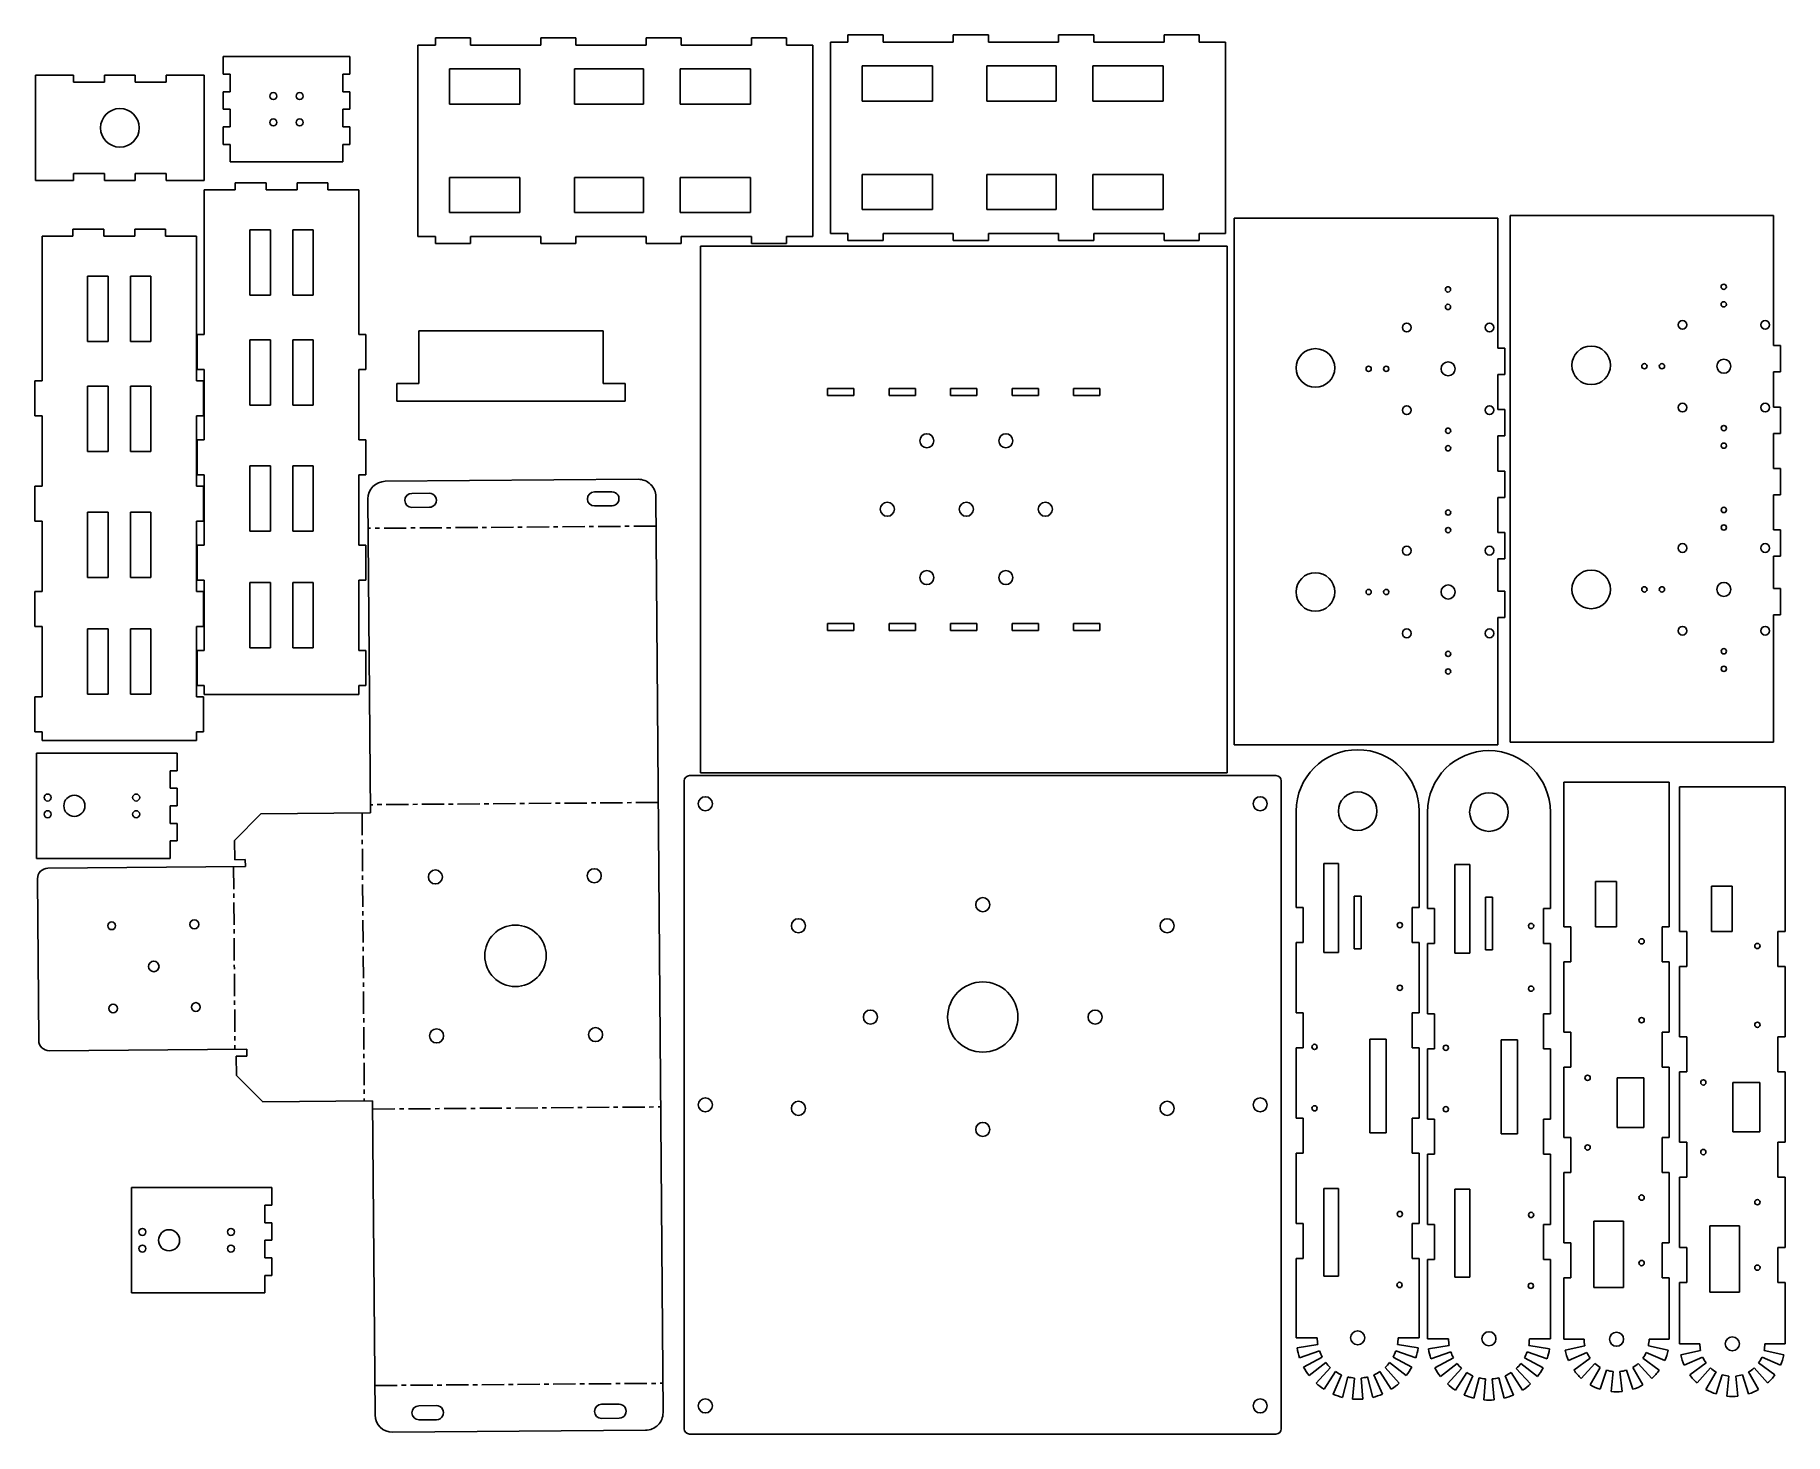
# Model space of a CAD drawing. Header units: millimetres. Extents: x 1 to 998, y 1 to 798.
import ezdxf

# ---------------------------------------------------------------- set-up
doc = ezdxf.new("R2010")
doc.units = ezdxf.units.MM
doc.linetypes.add('CENTERX2', pattern=[20.32, 12.7, -2.54, 2.54, -2.54])

msp = doc.modelspace()

# ---------------------------------------------------------------- linework, layer by layer
at = {"color": 7, "linetype": 'Continuous', "lineweight": 25}
for p, q in [((464.28, 798.14), (464.28, 794.14)), ((484.28, 798.14), (464.28, 798.14)), ((484.28, 794.14), (484.28, 798.14)), ((524.28, 798.14), (524.28, 794.14)), ((544.28, 798.14), (524.28, 798.14)), ((544.28, 794.14), (544.28, 798.14)), ((584.28, 798.14), (584.28, 794.14)), ((604.28, 798.14), (584.28, 798.14)), ((604.28, 794.14), (604.28, 798.14)), ((644.28, 798.14), (644.28, 794.14)), ((664.28, 798.14), (644.28, 798.14)), ((664.28, 794.14), (664.28, 798.14)), ((219.32, 792.44), (219.32, 683.44)), ((229.32, 792.44), (219.32, 792.44)), ((229.32, 796.44), (229.32, 792.44)), ((249.32, 796.44), (229.32, 796.44)), ((249.32, 792.44), (249.32, 796.44)), ((289.32, 792.44), (249.32, 792.44)), ((289.32, 796.44), (289.32, 792.44)), ((309.32, 796.44), (289.32, 796.44)), ((309.32, 792.44), (309.32, 796.44)), ((349.32, 792.44), (309.32, 792.44)), ((349.32, 796.44), (349.32, 792.44)), ((369.32, 796.44), (349.32, 796.44)), ((369.32, 792.44), (369.32, 796.44)), ((409.32, 792.44), (369.32, 792.44)), ((409.32, 796.44), (409.32, 792.44)), ((429.32, 796.44), (409.32, 796.44)), ((429.32, 792.44), (429.32, 796.44)), ((444.32, 792.44), (429.32, 792.44)), ((444.32, 683.44), (444.32, 792.44)), ((454.28, 794.14), (454.28, 685.14)), ((464.28, 794.14), (454.28, 794.14)), ((524.28, 794.14), (484.28, 794.14)), ((584.28, 794.14), (544.28, 794.14)), ((644.28, 794.14), (604.28, 794.14)), ((679.28, 794.14), (664.28, 794.14)), ((679.28, 685.14), (679.28, 794.14)), ((180.53, 785.85), (108.53, 785.85)), ((108.53, 785.85), (108.53, 775.85)), ((180.53, 775.85), (180.53, 785.85)), ((277.45, 778.83), (237.45, 778.83)), ((237.45, 778.83), (237.45, 758.83)), ((277.45, 758.83), (277.45, 778.83)), ((347.85, 778.83), (308.5, 778.83)), ((308.5, 778.83), (308.5, 758.83)), ((347.85, 758.83), (347.85, 778.83)), ((408.75, 778.83), (368.72, 778.83)), ((368.72, 778.83), (368.72, 758.83)), ((408.75, 758.83), (408.75, 778.83)), ((512.42, 780.53), (472.42, 780.53)), ((472.42, 780.53), (472.42, 760.53)), ((512.42, 760.53), (512.42, 780.53)), ((582.81, 780.53), (543.46, 780.53)), ((543.46, 780.53), (543.46, 760.53)), ((582.81, 760.53), (582.81, 780.53)), ((643.71, 780.53), (603.69, 780.53)), ((603.69, 780.53), (603.69, 760.53)), ((643.71, 760.53), (643.71, 780.53)), ((1.65, 775.25), (1.65, 715.25)), ((1.65, 775.25), (23.25, 775.25)), ((23.25, 771.25), (23.25, 775.25)), ((40.85, 771.25), (23.25, 771.25)), ((40.85, 775.25), (40.85, 771.25)), ((40.85, 775.25), (58.45, 775.25)), ((58.45, 771.25), (58.45, 775.25)), ((76.05, 771.25), (58.45, 771.25)), ((76.05, 775.25), (76.05, 771.25)), ((76.05, 775.25), (97.65, 775.25)), ((97.65, 775.25), (97.65, 715.25)), ((108.53, 775.85), (112.53, 775.85)), ((112.53, 775.85), (112.53, 765.85)), ((176.53, 775.85), (180.53, 775.85)), ((176.53, 765.85), (176.53, 775.85)), ((108.53, 765.85), (108.53, 755.85)), ((112.53, 765.85), (108.53, 765.85)), ((180.53, 765.85), (176.53, 765.85)), ((180.53, 755.85), (180.53, 765.85)), ((237.45, 758.83), (277.45, 758.83)), ((308.5, 758.83), (347.85, 758.83)), ((368.72, 758.83), (408.75, 758.83)), ((472.42, 760.53), (512.42, 760.53)), ((543.46, 760.53), (582.81, 760.53)), ((603.69, 760.53), (643.71, 760.53)), ((108.53, 755.85), (112.53, 755.85)), ((112.53, 755.85), (112.53, 745.85)), ((176.53, 755.85), (180.53, 755.85)), ((176.53, 745.85), (176.53, 755.85)), ((108.53, 745.85), (108.53, 735.85)), ((112.53, 745.85), (108.53, 745.85)), ((180.53, 745.85), (176.53, 745.85)), ((180.53, 735.85), (180.53, 745.85)), ((108.53, 735.85), (112.53, 735.85)), ((112.53, 735.85), (112.53, 725.85)), ((176.53, 735.85), (180.53, 735.85)), ((176.53, 725.85), (176.53, 735.85)), ((40.85, 719.25), (23.25, 719.25)), ((23.25, 715.25), (23.25, 719.25)), ((40.85, 715.25), (40.85, 719.25)), ((76.05, 719.25), (58.45, 719.25)), ((58.45, 719.25), (58.45, 715.25)), ((76.05, 715.25), (76.05, 719.25)), ((112.53, 725.85), (176.53, 725.85)), ((512.42, 718.75), (472.42, 718.75)), ((472.42, 718.75), (472.42, 698.75)), ((512.42, 698.75), (512.42, 718.75)), ((582.81, 718.75), (543.46, 718.75)), ((543.46, 718.75), (543.46, 698.75)), ((582.81, 698.75), (582.81, 718.75)), ((643.71, 718.75), (603.69, 718.75)), ((603.69, 718.75), (603.69, 698.75)), ((643.71, 698.75), (643.71, 718.75)), ((1.65, 715.25), (23.25, 715.25)), ((40.85, 715.25), (58.45, 715.25)), ((76.05, 715.25), (97.65, 715.25)), ((97.73, 709.93), (97.73, 627.59)), ((115.33, 709.93), (97.73, 709.93)), ((115.33, 713.93), (115.33, 709.93)), ((132.93, 713.93), (115.33, 713.93)), ((132.93, 709.93), (132.93, 713.93)), ((150.53, 709.93), (132.93, 709.93)), ((150.53, 713.93), (150.53, 709.93)), ((168.13, 713.93), (150.53, 713.93)), ((168.13, 709.93), (168.13, 713.93)), ((185.73, 709.93), (168.13, 709.93)), ((185.73, 627.59), (185.73, 709.93)), ((277.45, 717.06), (237.45, 717.06)), ((237.45, 717.06), (237.45, 697.06)), ((277.45, 697.06), (277.45, 717.06)), ((347.85, 717.06), (308.5, 717.06)), ((308.5, 717.06), (308.5, 697.06)), ((347.85, 697.06), (347.85, 717.06)), ((408.75, 717.06), (368.72, 717.06)), ((368.72, 717.06), (368.72, 697.06)), ((408.75, 697.06), (408.75, 717.06)), ((472.42, 698.75), (512.42, 698.75)), ((543.46, 698.75), (582.81, 698.75)), ((603.69, 698.75), (643.71, 698.75)), ((237.45, 697.06), (277.45, 697.06)), ((308.5, 697.06), (347.85, 697.06)), ((368.72, 697.06), (408.75, 697.06)), ((684.32, 693.9), (684.32, 393.9)), ((834.32, 693.9), (684.32, 693.9)), ((834.32, 619.76), (834.32, 693.9)), ((841.36, 695.39), (841.36, 395.39)), ((991.36, 695.39), (841.36, 695.39)), ((991.36, 621.25), (991.36, 695.39)), ((5.31, 683.58), (5.31, 601.24)), ((22.91, 683.58), (5.31, 683.58)), ((22.91, 687.58), (22.91, 683.58)), ((40.51, 687.58), (22.91, 687.58)), ((40.51, 683.58), (40.51, 687.58)), ((58.11, 683.58), (40.51, 683.58)), ((58.11, 687.58), (58.11, 683.58)), ((75.71, 687.58), (58.11, 687.58)), ((75.71, 683.58), (75.71, 687.58)), ((93.31, 683.58), (75.71, 683.58)), ((93.31, 601.24), (93.31, 683.58)), ((135.39, 687.19), (123.71, 687.19)), ((123.71, 687.19), (123.71, 649.95)), ((135.39, 649.95), (135.39, 687.19)), ((148.07, 687.19), (148.07, 649.95)), ((159.75, 687.19), (148.07, 687.19)), ((159.75, 649.95), (159.75, 687.19)), ((219.32, 683.44), (229.32, 683.44)), ((229.32, 683.44), (229.32, 679.44)), ((229.32, 679.44), (249.32, 679.44)), ((249.32, 683.44), (289.32, 683.44)), ((249.32, 679.44), (249.32, 683.44)), ((289.32, 683.44), (289.32, 679.44)), ((289.32, 679.44), (309.32, 679.44)), ((309.32, 683.44), (349.32, 683.44)), ((309.32, 679.44), (309.32, 683.44)), ((349.32, 683.44), (349.32, 679.44)), ((349.32, 679.44), (369.32, 679.44)), ((369.32, 683.44), (409.32, 683.44)), ((369.32, 679.44), (369.32, 683.44)), ((680.23, 677.87), (380.23, 677.87)), ((380.23, 677.87), (380.23, 377.87)), ((409.32, 683.44), (409.32, 679.44)), ((409.32, 679.44), (429.32, 679.44)), ((429.32, 683.44), (444.32, 683.44)), ((429.32, 679.44), (429.32, 683.44)), ((454.28, 685.14), (464.28, 685.14)), ((464.28, 685.14), (464.28, 681.14)), ((464.28, 681.14), (484.28, 681.14)), ((484.28, 685.14), (524.28, 685.14)), ((484.28, 681.14), (484.28, 685.14)), ((524.28, 685.14), (524.28, 681.14)), ((524.28, 681.14), (544.28, 681.14)), ((544.28, 685.14), (584.28, 685.14)), ((544.28, 681.14), (544.28, 685.14)), ((584.28, 685.14), (584.28, 681.14)), ((584.28, 681.14), (604.28, 681.14)), ((604.28, 685.14), (644.28, 685.14)), ((604.28, 681.14), (604.28, 685.14)), ((644.28, 685.14), (644.28, 681.14)), ((644.28, 681.14), (664.28, 681.14)), ((664.28, 685.14), (679.28, 685.14)), ((664.28, 681.14), (664.28, 685.14)), ((680.23, 377.87), (680.23, 677.87)), ((42.97, 660.84), (31.3, 660.84)), ((31.3, 660.84), (31.3, 623.6)), ((42.97, 623.6), (42.97, 660.84)), ((55.65, 660.84), (55.65, 623.6)), ((67.33, 660.84), (55.65, 660.84)), ((67.33, 623.6), (67.33, 660.84)), ((123.71, 649.95), (135.39, 649.95)), ((148.07, 649.95), (159.75, 649.95)), ((219.95, 629.66), (219.95, 599.66)), ((324.95, 629.66), (219.95, 629.66)), ((324.95, 599.66), (324.95, 629.66)), ((31.3, 623.6), (42.97, 623.6)), ((55.65, 623.6), (67.33, 623.6)), ((93.73, 627.59), (93.73, 607.59)), ((97.73, 627.59), (93.73, 627.59)), ((135.39, 624.52), (123.71, 624.52)), ((123.71, 624.52), (123.71, 587.28)), ((135.39, 587.28), (135.39, 624.52)), ((148.07, 624.52), (148.07, 587.28)), ((159.75, 624.52), (148.07, 624.52)), ((159.75, 587.28), (159.75, 624.52)), ((189.73, 627.59), (185.73, 627.59)), ((189.73, 607.59), (189.73, 627.59)), ((838.32, 619.76), (834.32, 619.76)), ((838.32, 604.76), (838.32, 619.76)), ((995.36, 621.25), (991.36, 621.25)), ((995.36, 606.25), (995.36, 621.25)), ((1.31, 601.24), (1.31, 581.24)), ((5.31, 601.24), (1.31, 601.24)), ((42.97, 598.17), (31.3, 598.17)), ((31.3, 598.17), (31.3, 560.93)), ((42.97, 560.93), (42.97, 598.17)), ((55.65, 598.17), (55.65, 560.93)), ((67.33, 598.17), (55.65, 598.17)), ((67.33, 560.93), (67.33, 598.17)), ((97.31, 601.24), (93.31, 601.24)), ((93.73, 607.59), (97.73, 607.59)), ((97.31, 581.24), (97.31, 601.24)), ((97.73, 607.59), (97.73, 567.59)), ((185.73, 607.59), (189.73, 607.59)), ((185.73, 567.59), (185.73, 607.59)), ((219.95, 599.66), (207.45, 599.66)), ((207.45, 599.66), (207.45, 589.66)), ((337.45, 599.66), (324.95, 599.66)), ((337.45, 589.66), (337.45, 599.66)), ((834.32, 604.76), (838.32, 604.76)), ((834.32, 584.76), (834.32, 604.76)), ((991.36, 606.25), (995.36, 606.25)), ((991.36, 586.25), (991.36, 606.25)), ((207.45, 589.66), (337.45, 589.66)), ((467.73, 596.87), (452.73, 596.87)), ((452.73, 596.87), (452.73, 592.87)), ((452.73, 592.87), (467.73, 592.87)), ((467.73, 592.87), (467.73, 596.87)), ((502.73, 596.87), (487.73, 596.87)), ((487.73, 596.87), (487.73, 592.87)), ((487.73, 592.87), (502.73, 592.87)), ((502.73, 592.87), (502.73, 596.87)), ((537.73, 596.87), (522.73, 596.87)), ((522.73, 596.87), (522.73, 592.87)), ((522.73, 592.87), (537.73, 592.87)), ((537.73, 592.87), (537.73, 596.87)), ((572.73, 596.87), (557.73, 596.87)), ((557.73, 596.87), (557.73, 592.87)), ((557.73, 592.87), (572.73, 592.87)), ((572.73, 592.87), (572.73, 596.87)), ((607.73, 596.87), (592.73, 596.87)), ((592.73, 596.87), (592.73, 592.87)), ((592.73, 592.87), (607.73, 592.87)), ((607.73, 592.87), (607.73, 596.87)), ((1.31, 581.24), (5.31, 581.24)), ((5.31, 581.24), (5.31, 541.24)), ((93.31, 581.24), (97.31, 581.24)), ((93.31, 541.24), (93.31, 581.24)), ((123.71, 587.28), (135.39, 587.28)), ((148.07, 587.28), (159.75, 587.28)), ((838.32, 584.76), (834.32, 584.76)), ((838.32, 569.76), (838.32, 584.76)), ((995.36, 586.25), (991.36, 586.25)), ((995.36, 571.25), (995.36, 586.25)), ((834.32, 569.76), (838.32, 569.76)), ((834.32, 549.76), (834.32, 569.76)), ((991.36, 571.25), (995.36, 571.25)), ((991.36, 551.25), (991.36, 571.25)), ((31.3, 560.93), (42.97, 560.93)), ((55.65, 560.93), (67.33, 560.93)), ((93.73, 567.59), (93.73, 547.59)), ((97.73, 567.59), (93.73, 567.59)), ((189.73, 567.59), (185.73, 567.59)), ((189.73, 547.59), (189.73, 567.59)), ((135.39, 552.75), (123.71, 552.75)), ((123.71, 552.75), (123.71, 515.51)), ((135.39, 515.51), (135.39, 552.75)), ((148.07, 552.75), (148.07, 515.51)), ((159.75, 552.75), (148.07, 552.75)), ((159.75, 515.51), (159.75, 552.75)), ((838.32, 549.76), (834.32, 549.76)), ((838.32, 534.76), (838.32, 549.76)), ((995.36, 551.25), (991.36, 551.25)), ((995.36, 536.25), (995.36, 551.25)), ((1.31, 541.24), (1.31, 521.24)), ((5.31, 541.24), (1.31, 541.24)), ((97.31, 541.24), (93.31, 541.24)), ((93.73, 547.59), (97.73, 547.59)), ((97.31, 521.24), (97.31, 541.24)), ((97.73, 547.59), (97.73, 507.59)), ((185.73, 547.59), (189.73, 547.59)), ((185.73, 507.59), (185.73, 547.59)), ((200.81, 543.94), (344.81, 545.07)), ((192.29, 355.02), (190.89, 533.86)), ((225.86, 537.13), (215.86, 537.06)), ((215.93, 529.06), (225.93, 529.13)), ((329.86, 537.95), (319.86, 537.87)), ((319.92, 529.87), (329.92, 529.95)), ((358.97, 13.46), (354.88, 535.15)), ((834.32, 534.76), (838.32, 534.76)), ((834.32, 514.76), (834.32, 534.76)), ((991.36, 536.25), (995.36, 536.25)), ((991.36, 516.25), (991.36, 536.25)), ((1.31, 521.24), (5.31, 521.24)), ((5.31, 521.24), (5.31, 481.24)), ((42.97, 526.4), (31.3, 526.4)), ((31.3, 526.4), (31.3, 489.16)), ((42.97, 489.16), (42.97, 526.4)), ((55.65, 526.4), (55.65, 489.16)), ((67.33, 526.4), (55.65, 526.4)), ((67.33, 489.16), (67.33, 526.4)), ((93.31, 521.24), (97.31, 521.24)), ((93.31, 481.24), (93.31, 521.24)), ((123.71, 515.51), (135.39, 515.51)), ((148.07, 515.51), (159.75, 515.51)), ((838.32, 514.76), (834.32, 514.76)), ((838.32, 499.76), (838.32, 514.76)), ((995.36, 516.25), (991.36, 516.25)), ((995.36, 501.25), (995.36, 516.25)), ((93.73, 507.59), (93.73, 487.59)), ((97.73, 507.59), (93.73, 507.59)), ((189.73, 507.59), (185.73, 507.59)), ((189.73, 487.59), (189.73, 507.59)), ((834.32, 499.76), (838.32, 499.76)), ((834.32, 481.4), (834.32, 499.76)), ((991.36, 501.25), (995.36, 501.25)), ((991.36, 482.89), (991.36, 501.25)), ((31.3, 489.16), (42.97, 489.16)), ((55.65, 489.16), (67.33, 489.16)), ((1.31, 481.24), (1.31, 461.24)), ((5.31, 481.24), (1.31, 481.24)), ((97.31, 481.24), (93.31, 481.24)), ((93.73, 487.59), (97.73, 487.59)), ((97.31, 461.24), (97.31, 481.24)), ((97.73, 487.59), (97.73, 447.59)), ((135.39, 486.32), (123.71, 486.32)), ((123.71, 486.32), (123.71, 449.08)), ((135.39, 449.08), (135.39, 486.32)), ((148.07, 486.32), (148.07, 449.08)), ((159.75, 486.32), (148.07, 486.32)), ((159.75, 449.08), (159.75, 486.32)), ((185.73, 487.59), (189.73, 487.59)), ((185.73, 447.59), (185.73, 487.59)), ((838.32, 481.4), (834.32, 481.4)), ((838.32, 466.4), (838.32, 481.4)), ((995.36, 482.89), (991.36, 482.89)), ((995.36, 467.89), (995.36, 482.89)), ((1.31, 461.24), (5.31, 461.24)), ((5.31, 461.24), (5.31, 421.24)), ((42.97, 459.97), (31.3, 459.97)), ((31.3, 459.97), (31.3, 422.73)), ((42.97, 422.73), (42.97, 459.97)), ((55.65, 459.97), (55.65, 422.73)), ((67.33, 459.97), (55.65, 459.97)), ((67.33, 422.73), (67.33, 459.97)), ((93.31, 461.24), (97.31, 461.24)), ((93.31, 421.24), (93.31, 461.24)), ((467.73, 462.87), (452.73, 462.87)), ((452.73, 462.87), (452.73, 458.87)), ((452.73, 458.87), (467.73, 458.87)), ((467.73, 458.87), (467.73, 462.87)), ((502.73, 462.87), (487.73, 462.87)), ((487.73, 462.87), (487.73, 458.87)), ((487.73, 458.87), (502.73, 458.87)), ((502.73, 458.87), (502.73, 462.87)), ((537.73, 462.87), (522.73, 462.87)), ((522.73, 462.87), (522.73, 458.87)), ((522.73, 458.87), (537.73, 458.87)), ((537.73, 458.87), (537.73, 462.87)), ((572.73, 462.87), (557.73, 462.87)), ((557.73, 462.87), (557.73, 458.87)), ((557.73, 458.87), (572.73, 458.87)), ((572.73, 458.87), (572.73, 462.87)), ((607.73, 462.87), (592.73, 462.87)), ((592.73, 462.87), (592.73, 458.87)), ((592.73, 458.87), (607.73, 458.87)), ((607.73, 458.87), (607.73, 462.87)), ((834.32, 466.4), (838.32, 466.4)), ((834.32, 393.9), (834.32, 466.4)), ((991.36, 467.89), (995.36, 467.89)), ((991.36, 395.39), (991.36, 467.89)), ((123.71, 449.08), (135.39, 449.08)), ((148.07, 449.08), (159.75, 449.08)), ((93.73, 447.59), (93.73, 427.59)), ((97.73, 447.59), (93.73, 447.59)), ((189.73, 447.59), (185.73, 447.59)), ((189.73, 427.59), (189.73, 447.59)), ((1.31, 421.24), (1.31, 401.24)), ((5.31, 421.24), (1.31, 421.24)), ((31.3, 422.73), (42.97, 422.73)), ((55.65, 422.73), (67.33, 422.73)), ((97.31, 421.24), (93.31, 421.24)), ((93.73, 427.59), (97.73, 427.59)), ((97.31, 401.24), (97.31, 421.24)), ((97.73, 427.59), (97.73, 422.59)), ((97.73, 422.59), (185.73, 422.59)), ((185.73, 427.59), (189.73, 427.59)), ((185.73, 422.59), (185.73, 427.59)), ((1.31, 401.24), (5.31, 401.24)), ((5.31, 401.24), (5.31, 396.24)), ((93.31, 401.24), (97.31, 401.24)), ((93.31, 396.24), (93.31, 401.24)), ((2.24, 389.07), (2.24, 329.07)), ((82.24, 389.07), (2.24, 389.07)), ((5.31, 396.24), (93.31, 396.24)), ((82.24, 379.07), (82.24, 389.07)), ((684.32, 393.9), (834.32, 393.9)), ((841.36, 395.39), (991.36, 395.39)), ((78.24, 379.07), (82.24, 379.07)), ((78.24, 369.07), (78.24, 379.07)), ((82.24, 369.07), (78.24, 369.07)), ((82.24, 359.07), (82.24, 369.07)), ((371.06, 373.28), (371.06, 4.28)), ((708.06, 376.28), (374.06, 376.28)), ((380.23, 377.87), (680.23, 377.87)), ((711.06, 4.28), (711.06, 373.28)), ((872.02, 372.54), (872.02, 290.2)), ((932.02, 372.54), (872.02, 372.54)), ((932.02, 372.54), (932.02, 290.2)), ((937.94, 369.91), (937.94, 287.57)), ((997.94, 369.91), (937.94, 369.91)), ((997.94, 369.91), (997.94, 287.57)), ((78.24, 359.07), (82.24, 359.07)), ((78.24, 349.07), (78.24, 359.07)), ((82.24, 349.07), (78.24, 349.07)), ((82.24, 339.06), (82.24, 349.07)), ((129.87, 354.53), (114.99, 339.41)), ((129.87, 354.53), (192.29, 355.02)), ((719.58, 356.06), (719.58, 301.18)), ((789.58, 301.18), (789.58, 356.06)), ((794.35, 355.55), (794.35, 300.67)), ((864.35, 300.67), (864.35, 355.55)), ((78.24, 339.06), (82.24, 339.06)), ((78.24, 329.07), (78.24, 339.06)), ((114.99, 339.41), (115.07, 328.41)), ((2.24, 329.07), (78.24, 329.07)), ((8.68, 323.58), (121.1, 324.46)), ((115.07, 328.41), (121.07, 328.46)), ((121.07, 328.46), (121.1, 324.46)), ((743.74, 326.18), (735.23, 326.18)), ((735.23, 326.18), (735.23, 275.59)), ((743.74, 275.59), (743.74, 326.18)), ((818.5, 325.67), (809.99, 325.67)), ((809.99, 325.67), (809.99, 275.08)), ((818.5, 275.08), (818.5, 325.67)), ((2.73, 317.53), (3.45, 225.53)), ((890.1, 315.89), (890.1, 290.2)), ((890.1, 315.89), (902.02, 315.89)), ((902.02, 315.89), (902.02, 290.2)), ((956.01, 313.26), (956.01, 287.57)), ((956.01, 313.26), (967.94, 313.26)), ((967.94, 313.26), (967.94, 287.57)), ((719.58, 301.18), (723.58, 301.18)), ((723.58, 301.18), (723.58, 281.18)), ((752.58, 307.56), (752.58, 277.56)), ((756.58, 307.56), (752.58, 307.56)), ((756.58, 277.56), (756.58, 307.56)), ((785.58, 301.18), (789.58, 301.18)), ((785.58, 281.18), (785.58, 301.18)), ((794.35, 300.67), (798.35, 300.67)), ((798.35, 300.67), (798.35, 280.67)), ((827.35, 307.05), (827.35, 277.05)), ((831.35, 307.05), (827.35, 307.05)), ((831.35, 277.05), (831.35, 307.05)), ((860.35, 300.67), (864.35, 300.67)), ((860.35, 280.67), (860.35, 300.67)), ((872.02, 290.2), (876.02, 290.2)), ((876.02, 290.2), (876.02, 270.2)), ((890.1, 290.2), (902.02, 290.2)), ((932.02, 290.2), (928.02, 290.2)), ((928.02, 290.2), (928.02, 270.2)), ((723.58, 281.18), (719.58, 281.18)), ((719.58, 281.18), (719.58, 241.18)), ((789.58, 281.18), (785.58, 281.18)), ((789.58, 241.18), (789.58, 281.18)), ((798.35, 280.67), (794.35, 280.67)), ((794.35, 280.67), (794.35, 240.67)), ((864.35, 280.67), (860.35, 280.67)), ((864.35, 240.67), (864.35, 280.67)), ((937.94, 287.57), (941.94, 287.57)), ((941.94, 287.57), (941.94, 267.57)), ((956.01, 287.57), (967.94, 287.57)), ((997.94, 287.57), (993.94, 287.57)), ((993.94, 287.57), (993.94, 267.57)), ((735.23, 275.59), (743.74, 275.59)), ((752.58, 277.56), (756.58, 277.56)), ((809.99, 275.08), (818.5, 275.08)), ((827.35, 277.05), (831.35, 277.05)), ((872.02, 270.2), (872.02, 230.2)), ((876.02, 270.2), (872.02, 270.2)), ((928.02, 270.2), (932.02, 270.2)), ((932.02, 270.2), (932.02, 230.2)), ((937.94, 267.57), (937.94, 227.57)), ((941.94, 267.57), (937.94, 267.57)), ((993.94, 267.57), (997.94, 267.57)), ((997.94, 267.57), (997.94, 227.57)), ((719.58, 241.18), (723.58, 241.18)), ((723.58, 241.18), (723.58, 221.18)), ((785.58, 241.18), (789.58, 241.18)), ((785.58, 221.18), (785.58, 241.18)), ((794.35, 240.67), (798.35, 240.67)), ((798.35, 240.67), (798.35, 220.67)), ((860.35, 240.67), (864.35, 240.67)), ((860.35, 220.67), (860.35, 240.67)), ((876.02, 230.2), (872.02, 230.2)), ((876.02, 230.2), (876.02, 210.2)), ((928.02, 230.2), (932.02, 230.2)), ((928.02, 230.2), (928.02, 210.2)), ((121.92, 220.46), (9.5, 219.58)), ((121.92, 220.46), (121.95, 216.46)), ((719.58, 221.18), (719.58, 181.18)), ((723.58, 221.18), (719.58, 221.18)), ((770.81, 226.26), (761.44, 226.26)), ((761.44, 226.26), (761.44, 172.75)), ((770.81, 172.75), (770.81, 226.26)), ((789.58, 221.18), (785.58, 221.18)), ((789.58, 181.18), (789.58, 221.18)), ((794.35, 220.67), (794.35, 180.67)), ((798.35, 220.67), (794.35, 220.67)), ((845.57, 225.75), (836.21, 225.75)), ((836.21, 225.75), (836.21, 172.25)), ((845.57, 172.25), (845.57, 225.75)), ((864.35, 220.67), (860.35, 220.67)), ((864.35, 180.67), (864.35, 220.67)), ((941.94, 227.57), (937.94, 227.57)), ((941.94, 227.57), (941.94, 207.57)), ((993.94, 227.57), (997.94, 227.57)), ((993.94, 227.57), (993.94, 207.57)), ((121.95, 216.46), (115.95, 216.41)), ((115.95, 216.41), (116.04, 205.41)), ((872.02, 210.2), (872.02, 170.2)), ((876.02, 210.2), (872.02, 210.2)), ((928.02, 210.2), (932.02, 210.2)), ((932.02, 210.2), (932.02, 170.2)), ((116.04, 205.41), (131.15, 190.53)), ((917.62, 204.16), (902.35, 204.16)), ((902.35, 175.94), (902.35, 204.16)), ((917.62, 175.94), (917.62, 204.16)), ((937.94, 207.57), (937.94, 167.57)), ((941.94, 207.57), (937.94, 207.57)), ((983.53, 201.53), (968.27, 201.53)), ((968.27, 173.31), (968.27, 201.53)), ((983.53, 173.31), (983.53, 201.53)), ((993.94, 207.57), (997.94, 207.57)), ((997.94, 207.57), (997.94, 167.57)), ((193.58, 191.02), (131.15, 190.53)), ((194.98, 12.18), (193.58, 191.02)), ((719.58, 181.18), (723.58, 181.18)), ((723.58, 181.18), (723.58, 161.18)), ((785.58, 181.18), (789.58, 181.18)), ((785.58, 161.18), (785.58, 181.18)), ((794.35, 180.67), (798.35, 180.67)), ((798.35, 180.67), (798.35, 160.67)), ((860.35, 180.67), (864.35, 180.67)), ((860.35, 160.67), (860.35, 180.67)), ((761.44, 172.75), (770.81, 172.75)), ((836.21, 172.25), (845.57, 172.25)), ((876.02, 170.2), (872.02, 170.2)), ((876.02, 170.2), (876.02, 150.2)), ((917.62, 175.94), (902.35, 175.94)), ((928.02, 170.2), (932.02, 170.2)), ((928.02, 170.2), (928.02, 150.2)), ((983.53, 173.31), (968.27, 173.31)), ((719.58, 161.18), (719.58, 121.18)), ((723.58, 161.18), (719.58, 161.18)), ((789.58, 161.18), (785.58, 161.18)), ((789.58, 121.18), (789.58, 161.18)), ((794.35, 160.67), (794.35, 120.67)), ((798.35, 160.67), (794.35, 160.67)), ((864.35, 160.67), (860.35, 160.67)), ((864.35, 120.67), (864.35, 160.67)), ((941.94, 167.57), (937.94, 167.57)), ((941.94, 167.57), (941.94, 147.57)), ((993.94, 167.57), (997.94, 167.57)), ((993.94, 167.57), (993.94, 147.57)), ((872.02, 150.2), (872.02, 110.2)), ((876.02, 150.2), (872.02, 150.2)), ((928.02, 150.2), (932.02, 150.2)), ((932.02, 150.2), (932.02, 110.2)), ((56.19, 141.63), (56.19, 81.63)), ((136.19, 141.63), (56.19, 141.63)), ((136.19, 131.63), (136.19, 141.63)), ((743.74, 141.18), (735.23, 141.18)), ((735.23, 141.18), (735.23, 91.2)), ((743.74, 91.2), (743.74, 141.18)), ((818.5, 140.67), (809.99, 140.67)), ((809.99, 140.67), (809.99, 90.7)), ((818.5, 90.7), (818.5, 140.67)), ((937.94, 147.57), (937.94, 107.57)), ((941.94, 147.57), (937.94, 147.57)), ((993.94, 147.57), (997.94, 147.57)), ((997.94, 147.57), (997.94, 107.57)), ((132.19, 131.63), (136.19, 131.63)), ((132.19, 121.63), (132.19, 131.63)), ((136.19, 121.63), (132.19, 121.63)), ((136.19, 111.63), (136.19, 121.63)), ((719.58, 121.18), (723.58, 121.18)), ((723.58, 121.18), (723.58, 101.18)), ((785.58, 121.18), (789.58, 121.18)), ((785.58, 101.18), (785.58, 121.18)), ((794.35, 120.67), (798.35, 120.67)), ((798.35, 120.67), (798.35, 100.67)), ((860.35, 120.67), (864.35, 120.67)), ((860.35, 100.67), (860.35, 120.67)), ((889.15, 122.43), (889.15, 84.71)), ((889.15, 122.43), (906.02, 122.43)), ((906.02, 122.43), (906.02, 84.71)), ((955.06, 119.8), (955.06, 82.08)), ((955.06, 119.8), (971.94, 119.8)), ((971.94, 119.8), (971.94, 82.08)), ((132.19, 111.63), (136.19, 111.63)), ((132.19, 101.63), (132.19, 111.63)), ((876.02, 110.2), (872.02, 110.2)), ((876.02, 110.2), (876.02, 90.2)), ((928.02, 110.2), (932.02, 110.2)), ((928.02, 110.2), (928.02, 90.2)), ((136.19, 101.63), (132.19, 101.63)), ((136.19, 91.63), (136.19, 101.63)), ((719.58, 101.18), (719.58, 56.06)), ((723.58, 101.18), (719.58, 101.18)), ((789.58, 101.18), (785.58, 101.18)), ((789.58, 56.06), (789.58, 101.18)), ((794.35, 100.67), (794.35, 55.55)), ((798.35, 100.67), (794.35, 100.67)), ((864.35, 100.67), (860.35, 100.67)), ((864.35, 55.55), (864.35, 100.67)), ((941.94, 107.57), (937.94, 107.57)), ((941.94, 107.57), (941.94, 87.57)), ((993.94, 107.57), (997.94, 107.57)), ((993.94, 107.57), (993.94, 87.57)), ((132.19, 91.63), (136.19, 91.63)), ((132.19, 81.63), (132.19, 91.63)), ((735.23, 91.2), (743.74, 91.2)), ((809.99, 90.7), (818.5, 90.7)), ((872.02, 90.2), (872.02, 55.26)), ((876.02, 90.2), (872.02, 90.2)), ((928.02, 90.2), (932.02, 90.2)), ((932.02, 90.2), (932.02, 55.26)), ((56.19, 81.63), (132.19, 81.63)), ((889.15, 84.71), (906.02, 84.71)), ((937.94, 87.57), (937.94, 52.63)), ((941.94, 87.57), (937.94, 87.57)), ((955.06, 82.08), (971.94, 82.08)), ((993.94, 87.57), (997.94, 87.57)), ((997.94, 87.57), (997.94, 52.63)), ((719.58, 56.06), (731.58, 56.06)), ((731.9, 52.27), (720.06, 50.3)), ((789.11, 50.3), (777.27, 52.27)), ((777.58, 56.06), (789.58, 56.06)), ((794.35, 55.55), (806.35, 55.55)), ((806.66, 51.76), (794.82, 49.79)), ((863.87, 49.79), (852.03, 51.76)), ((852.35, 55.55), (864.35, 55.55)), ((883.52, 55.26), (872.02, 55.26)), ((883.93, 51.42), (872.68, 49.03)), ((920.12, 51.42), (931.37, 49.03)), ((920.52, 55.26), (932.02, 55.26)), ((949.44, 52.63), (937.94, 52.63)), ((986.44, 52.63), (997.94, 52.63)), ((721.48, 44.69), (732.83, 48.59)), ((734.36, 45.11), (723.8, 39.4)), ((726.97, 34.56), (736.43, 41.93)), ((772.74, 41.93), (782.2, 34.56)), ((785.37, 39.4), (774.81, 45.11)), ((776.34, 48.59), (787.69, 44.69)), ((796.24, 44.18), (807.59, 48.08)), ((809.12, 44.6), (798.56, 38.89)), ((801.73, 34.05), (811.2, 41.42)), ((847.5, 41.42), (856.97, 34.05)), ((860.13, 38.89), (849.57, 44.6)), ((851.1, 48.08), (862.45, 44.18)), ((885.12, 47.74), (874.61, 43.06)), ((887.05, 44.39), (877.75, 37.63)), ((889.64, 41.52), (881.95, 32.97)), ((914.4, 41.52), (922.1, 32.97)), ((916.99, 44.39), (926.29, 37.63)), ((918.92, 47.74), (929.43, 43.06)), ((949.84, 48.79), (938.59, 46.4)), ((951.04, 45.11), (940.53, 40.43)), ((952.97, 41.76), (943.67, 35)), ((982.91, 41.76), (992.21, 35)), ((984.84, 45.11), (995.34, 40.43)), ((986.03, 48.79), (997.28, 46.4)), ((739.01, 39.13), (730.88, 30.31)), ((735.44, 26.76), (742.01, 36.8)), ((745.35, 34.99), (740.53, 24)), ((745.99, 22.13), (748.94, 33.76)), ((752.69, 33.13), (751.69, 21.18)), ((757.48, 21.18), (756.48, 33.13)), ((760.23, 33.76), (763.18, 22.13)), ((768.64, 24), (763.82, 34.99)), ((767.16, 36.8), (773.73, 26.76)), ((778.29, 30.31), (770.16, 39.13)), ((813.77, 38.63), (805.64, 29.8)), ((810.2, 26.25), (816.77, 36.29)), ((820.11, 34.49), (815.29, 23.5)), ((820.75, 21.62), (823.7, 33.25)), ((827.45, 32.63), (826.46, 20.67)), ((832.24, 20.67), (831.25, 32.63)), ((834.99, 33.25), (837.94, 21.62)), ((843.41, 23.5), (838.59, 34.49)), ((841.93, 36.29), (848.49, 26.25)), ((853.05, 29.8), (844.92, 38.63)), ((892.77, 39.24), (887.02, 29.28)), ((896.3, 37.67), (892.75, 26.73)), ((900.09, 36.87), (898.89, 25.43)), ((903.95, 36.87), (905.16, 25.43)), ((907.74, 37.67), (911.29, 26.73)), ((911.27, 39.24), (917.02, 29.28)), ((955.56, 38.89), (947.86, 30.34)), ((958.69, 36.61), (952.94, 26.65)), ((962.22, 35.04), (958.67, 24.1)), ((966, 34.24), (964.8, 22.8)), ((969.87, 34.24), (971.07, 22.8)), ((973.66, 35.04), (977.21, 24.1)), ((977.19, 36.61), (982.94, 26.65)), ((980.32, 38.89), (988.01, 30.34)), ((229.94, 17.45), (219.94, 17.37)), ((333.93, 18.27), (323.93, 18.19)), ((324, 10.19), (334, 10.27)), ((349.05, 3.38), (205.06, 2.26)), ((220, 9.37), (230, 9.45)), ((374.06, 1.28), (708.06, 1.28))]:
    msp.add_line(p, q, dxfattribs=at)
at = {"color": 7, "linetype": 'CENTERX2'}
for p, q in [((355.01, 518.43), (191.02, 517.15)), ((356.25, 361.01), (192.25, 359.73)), ((187.58, 354.98), (188.86, 190.98)), ((114.39, 324.4), (115.21, 220.41)), ((193.61, 186.31), (357.61, 187.59)), ((194.85, 28.89), (358.84, 30.17))]:
    msp.add_line(p, q, dxfattribs=at)
at = {"color": 7, "linetype": 'Continuous', "lineweight": 25}
for centre, radius in [((137.03, 763.35), 2), ((152.03, 763.35), 2), ((49.65, 745.25), 11), ((137.03, 748.35), 2), ((152.03, 748.35), 2), ((806.01, 653.23), 1.5), ((963.05, 654.72), 1.5), ((806.01, 643.23), 1.5), ((963.05, 644.72), 1.5), ((782.52, 631.53), 2.5), ((829.62, 631.53), 2.5), ((939.56, 633.02), 2.5), ((986.66, 633.02), 2.5), ((730.52, 608.5), 11), ((887.56, 609.99), 11), ((760.82, 607.98), 1.5), ((770.82, 607.98), 1.5), ((806.07, 607.98), 4), ((917.86, 609.47), 1.5), ((927.86, 609.47), 1.5), ((963.11, 609.47), 4), ((939.56, 585.92), 2.5), ((986.66, 585.92), 2.5), ((782.52, 584.43), 2.5), ((829.62, 584.43), 2.5), ((509.21, 567.01), 4), ((554.21, 567.01), 4), ((806.07, 572.73), 1.5), ((963.11, 574.22), 1.5), ((806.07, 562.73), 1.5), ((963.11, 564.22), 1.5), ((486.71, 528.04), 4), ((531.71, 528.04), 4), ((576.71, 528.04), 4), ((963.11, 527.62), 1.5), ((806.07, 526.13), 1.5), ((963.11, 517.62), 1.5), ((806.07, 516.13), 1.5), ((939.56, 505.92), 2.5), ((986.66, 505.92), 2.5), ((782.52, 504.43), 2.5), ((829.62, 504.43), 2.5), ((509.21, 489.07), 4), ((554.21, 489.07), 4), ((730.52, 480.88), 11), ((887.56, 482.37), 11), ((760.82, 480.88), 1.5), ((770.82, 480.88), 1.5), ((806.07, 480.88), 4), ((917.86, 482.37), 1.5), ((927.86, 482.37), 1.5), ((963.11, 482.37), 4), ((782.52, 457.33), 2.5), ((829.62, 457.33), 2.5), ((939.56, 458.82), 2.5), ((986.66, 458.82), 2.5), ((963.11, 447.12), 1.5), ((806.07, 445.63), 1.5), ((963.11, 437.12), 1.5), ((806.07, 435.63), 1.5), ((8.53, 363.82), 2), ((23.73, 359.07), 6), ((58.93, 363.82), 2), ((383.06, 360.28), 4), ((699.06, 360.28), 4), ((754.58, 356.06), 11), ((829.35, 355.55), 11), ((8.53, 354.32), 2), ((58.93, 354.32), 2), ((229.32, 318.56), 4), ((319.83, 319.27), 4), ((541.06, 302.78), 4), ((44.98, 290.74), 2.19), ((92.07, 291.57), 2.5), ((274.93, 273.66), 17.5), ((436.06, 290.78), 4), ((646.06, 290.78), 4), ((778.58, 291.15), 1.5), ((853.34, 290.64), 1.5), ((916.29, 281.89), 1.5), ((982.21, 279.26), 1.5), ((68.94, 267.61), 3), ((541.06, 238.78), 20), ((778.58, 255.44), 1.5), ((853.34, 254.93), 1.5), ((45.8, 243.65), 2.5), ((92.89, 244.47), 2.5), ((477.06, 238.78), 4), ((605.06, 238.78), 4), ((230.03, 228.05), 4), ((320.54, 228.76), 4), ((916.29, 237.01), 1.5), ((982.21, 234.38), 1.5), ((730.01, 221.77), 1.5), ((804.77, 221.26), 1.5), ((885.52, 204.16), 1.5), ((951.44, 201.53), 1.5), ((383.06, 188.78), 4), ((436.06, 186.78), 4), ((646.06, 186.78), 4), ((699.06, 188.78), 4), ((730.01, 186.8), 1.5), ((804.77, 186.29), 1.5), ((541.06, 174.78), 4), ((885.52, 164.5), 1.5), ((951.44, 161.87), 1.5), ((916.29, 135.93), 1.5), ((982.21, 133.3), 1.5), ((778.58, 126.57), 1.5), ((853.34, 126.07), 1.5), ((62.48, 116.38), 2), ((77.68, 111.63), 6), ((112.88, 116.38), 2), ((62.48, 106.88), 2), ((112.88, 106.88), 2), ((916.29, 98.66), 1.5), ((982.21, 96.03), 1.5), ((778.42, 86.2), 1.5), ((853.18, 85.69), 1.5), ((754.58, 56.06), 4), ((829.35, 55.55), 4), ((902.02, 55.26), 4), ((967.94, 52.63), 4), ((383.06, 17.28), 4), ((699.06, 17.28), 4)]:
    msp.add_circle(centre, radius, dxfattribs=at)
for centre, radius, start, end in [((200.89, 533.94), 10, 90.44915, 180.44915), ((344.88, 535.07), 10, 0.44915, 90.44915), ((215.9, 533.06), 4, 90.44915, 270.44915), ((225.9, 533.13), 4, 270.44915, 90.44915), ((319.89, 533.87), 4, 90.44915, 270.44915), ((329.89, 533.95), 4, 270.44915, 90.44915), ((754.58, 356.06), 35, 0, 180), ((829.35, 355.55), 35, 0, 180), ((374.06, 373.28), 3, 90, 180), ((708.06, 373.28), 3, 0, 90), ((8.73, 317.58), 6, 90.44915, 180.44915), ((9.45, 225.58), 6, 180.44915, 270.44915), ((754.58, 56.06), 35, 189.47368, 198.94737), ((754.58, 56.06), 23, 180, 189.47368), ((754.58, 56.06), 23, 350.52632, 0), ((754.58, 56.06), 35, 341.05263, 350.52632), ((829.35, 55.55), 23, 180, 189.47368), ((829.35, 55.55), 23, 350.52632, 0), ((902.02, 55.26), 18.5, 180, 192), ((902.02, 55.26), 18.5, 348, 0), ((967.94, 52.63), 18.5, 180, 192), ((967.94, 52.63), 18.5, 348, 0), ((754.58, 56.06), 23, 198.94737, 208.42105), ((754.58, 56.06), 23, 217.89474, 227.36842), ((754.58, 56.06), 23, 312.63158, 322.10526), ((754.58, 56.06), 23, 331.57895, 341.05263), ((829.35, 55.55), 35, 189.47368, 198.94737), ((829.35, 55.55), 23, 198.94737, 208.42105), ((829.35, 55.55), 23, 217.89474, 227.36842), ((829.35, 55.55), 23, 312.63158, 322.10526), ((829.35, 55.55), 23, 331.57895, 341.05263), ((829.35, 55.55), 35, 341.05263, 350.52632), ((902.02, 55.26), 30, 192, 204), ((902.02, 55.26), 18.5, 204, 216), ((902.02, 55.26), 18.5, 228, 240), ((902.02, 55.26), 18.5, 300, 312), ((902.02, 55.26), 18.5, 324, 336), ((902.02, 55.26), 30, 336, 348), ((967.94, 52.63), 30, 192, 204), ((967.94, 52.63), 18.5, 204, 216), ((967.94, 52.63), 18.5, 324, 336), ((967.94, 52.63), 30, 336, 348), ((754.58, 56.06), 35, 208.42105, 217.89474), ((754.58, 56.06), 35, 227.36842, 236.84211), ((754.58, 56.06), 23, 236.84211, 246.31579), ((754.58, 56.06), 23, 255.78947, 265.26316), ((754.58, 56.06), 23, 274.73684, 284.21053), ((754.58, 56.06), 23, 293.68421, 303.15789), ((754.58, 56.06), 35, 303.15789, 312.63158), ((754.58, 56.06), 35, 322.10526, 331.57895), ((829.35, 55.55), 35, 208.42105, 217.89474), ((829.35, 55.55), 23, 236.84211, 246.31579), ((829.35, 55.55), 23, 255.78947, 265.26316), ((829.35, 55.55), 23, 274.73684, 284.21053), ((829.35, 55.55), 23, 293.68421, 303.15789), ((829.35, 55.55), 35, 322.10526, 331.57895), ((902.02, 55.26), 30, 216, 228), ((902.02, 55.26), 18.5, 252, 264), ((902.02, 55.26), 18.5, 276, 288), ((902.02, 55.26), 30, 312, 324), ((967.94, 52.63), 30, 216, 228), ((967.94, 52.63), 18.5, 228, 240), ((967.94, 52.63), 18.5, 252, 264), ((967.94, 52.63), 18.5, 276, 288), ((967.94, 52.63), 18.5, 300, 312), ((967.94, 52.63), 30, 312, 324), ((754.58, 56.06), 35, 246.31579, 255.78947), ((754.58, 56.06), 35, 265.26316, 274.73684), ((754.58, 56.06), 35, 284.21053, 293.68421), ((829.35, 55.55), 35, 227.36842, 236.84211), ((829.35, 55.55), 35, 246.31579, 255.78947), ((829.35, 55.55), 35, 265.26316, 274.73684), ((829.35, 55.55), 35, 284.21053, 293.68421), ((829.35, 55.55), 35, 303.15789, 312.63158), ((902.02, 55.26), 30, 240, 252), ((902.02, 55.26), 30, 264, 276), ((902.02, 55.26), 30, 288, 300), ((967.94, 52.63), 30, 240, 252), ((967.94, 52.63), 30, 264, 276), ((967.94, 52.63), 30, 288, 300), ((204.98, 12.25), 10, 180.44915, 270.44915), ((219.97, 13.37), 4, 90.44915, 270.44915), ((229.97, 13.45), 4, 270.44915, 90.44915), ((323.97, 14.19), 4, 90.44915, 270.44915), ((333.97, 14.27), 4, 270.44915, 90.44915), ((348.97, 13.38), 10, 270.44915, 0.44915), ((374.06, 4.28), 3, 180, 270), ((708.06, 4.28), 3, 270, 0)]:
    msp.add_arc(centre, radius, start, end, dxfattribs=at)

doc.saveas('drawing.dxf')
